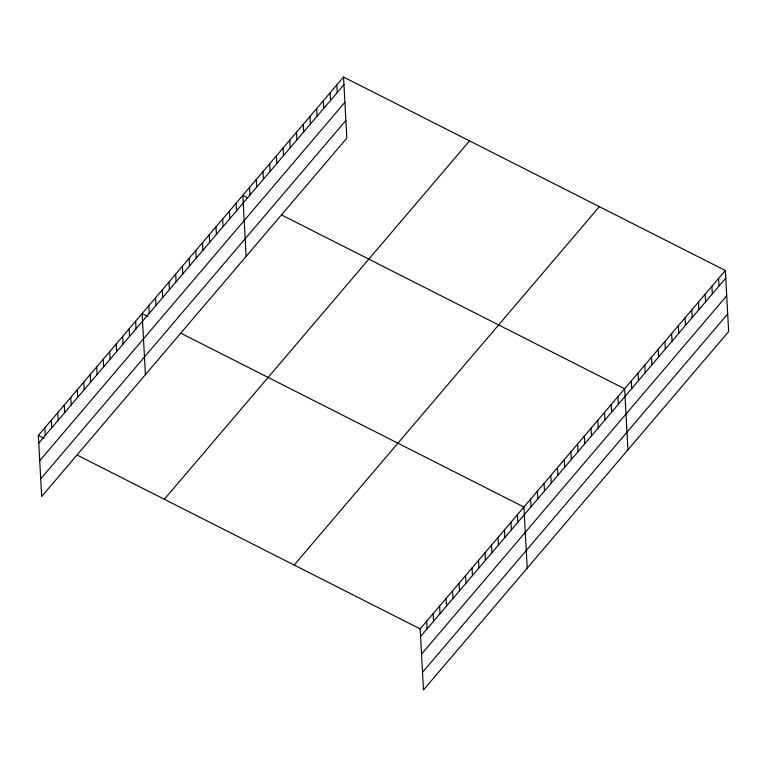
<?xml version="1.0" encoding="UTF-8"?>
<svg xmlns="http://www.w3.org/2000/svg" width="767" height="767" viewBox="0 0 767 767"><rect width="100%" height="100%" fill="white"/><g stroke="black" fill="none" stroke-linecap="round" stroke-linejoin="round"><path stroke-width="1.15" d="M343.53 77.036L346.837 138.108L41.658 496.498L38.35 435.435L343.53 77.036L725.342 270.502L728.65 331.565L423.47 689.964L420.163 628.892L725.342 270.502M38.762 443.058L343.942 84.658M39.721 460.689L344.901 102.299M40.699 478.867L345.888 120.467M164.349 499.279L469.529 140.879M294.164 565.049L599.343 206.659M420.575 636.514L725.755 278.124M421.524 654.155L726.713 295.755M422.512 672.323L727.691 313.933M247.664 197.761L242.823 195.307L246.13 256.379M281.594 214.952L624.635 388.773L627.943 449.836M147.926 316.522L142.116 313.578L145.423 374.651M180.878 333.223L523.919 507.035L527.226 568.107M38.35 435.435L44.17 438.379M77.122 455.071L420.163 628.892M718.631 278.383L719.043 286.005M711.91 286.273L712.332 293.895M705.199 294.154L705.611 301.776M698.488 302.035L698.9 309.657M691.776 309.926L692.189 317.548M685.056 317.806L685.468 325.429M678.344 325.687L678.757 333.319M671.633 333.578L672.045 341.2M664.912 341.459L665.325 349.081M658.201 349.349L658.613 356.971M651.49 357.23L651.902 364.852M644.779 365.111L645.191 372.743M638.058 373.002L638.47 380.624M631.346 380.883L631.759 388.505M617.914 396.654L618.327 404.276M611.203 404.535L611.615 412.167M604.492 412.425L604.904 420.048M597.781 420.306L598.193 427.928M591.06 428.197L591.472 435.819M584.349 436.078L584.761 443.7M577.637 443.959L578.05 451.59M570.916 451.849L571.329 459.471M564.205 459.73L564.617 467.352M557.494 467.621L557.906 475.243M550.783 475.502L551.195 483.124M544.062 483.383L544.474 491.005M537.351 491.273L537.763 498.895M530.639 499.154L531.052 506.776M517.437 514.657L517.85 522.279M510.956 522.269L511.368 529.892M504.465 529.892L504.878 537.514M497.984 537.504L498.397 545.126M491.494 545.116L491.906 552.739M485.012 552.739L485.425 560.361M478.522 560.351L478.944 567.973M472.041 567.963L472.453 575.586M465.559 575.586L465.972 583.208M459.069 583.198L459.481 590.82M452.588 590.811L453 598.442M446.097 598.433L446.509 606.055M439.616 606.045L440.028 613.667M433.134 613.658L433.547 621.289M426.644 621.28L427.056 628.902M336.818 84.926L337.231 92.548M330.107 92.807L330.519 100.429M323.386 100.688L323.808 108.32M316.675 108.578L317.087 116.201M309.964 116.459L310.376 124.081M303.253 124.35L303.665 131.972M296.532 132.231L296.944 139.853M289.821 140.112L290.233 147.743M283.109 148.002L283.522 155.624M276.388 155.883L276.801 163.505M269.677 163.774L270.089 171.396M262.966 171.655L263.378 179.277M256.255 179.536L256.667 187.158M249.534 187.426L249.946 195.048M236.111 203.188L236.524 210.82M229.391 211.078L229.803 218.7M222.679 218.959L223.092 226.581M215.968 226.85L216.38 234.472M209.257 234.731L209.669 242.353M202.536 242.612L202.948 250.243M195.825 250.502L196.237 258.124M189.113 258.383L189.526 266.005M182.393 266.274L182.805 273.896M175.681 274.155L176.094 281.777M168.97 282.035L169.382 289.667M162.259 289.926L162.671 297.548M155.538 297.807L155.95 305.429M148.827 305.697L149.239 313.32M135.625 321.191L136.037 328.813M129.144 328.813L129.556 336.435M122.653 336.425L123.065 344.047M116.172 344.038L116.584 351.67M109.691 351.66L110.103 359.282M103.2 359.272L103.612 366.894M96.719 366.885L97.131 374.517M90.228 374.507L90.64 382.129M83.747 382.119L84.159 389.741M77.256 389.732L77.678 397.364M70.775 397.354L71.187 404.976M64.294 404.966L64.706 412.588M57.803 412.588L58.215 420.211M51.322 420.201L51.734 427.823M44.831 427.813L45.243 435.435"/></g></svg>
